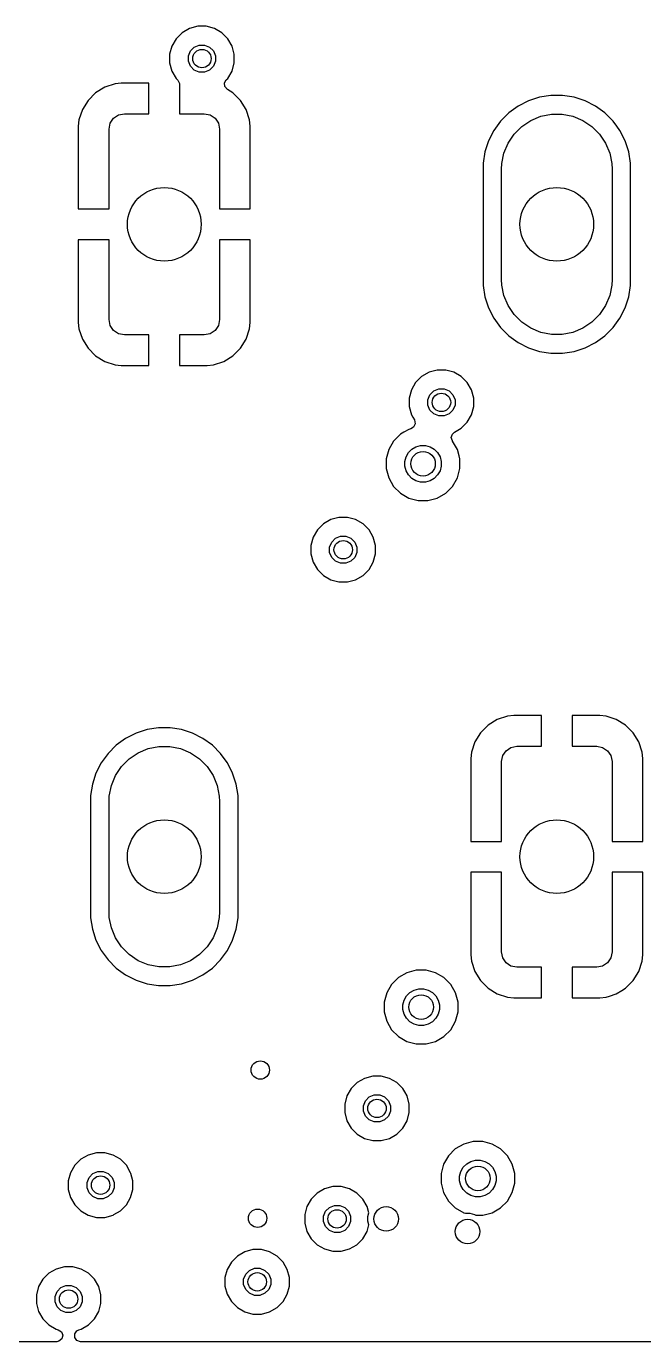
# Model space of a CAD drawing. Extents: x 89 to 178, y -115 to -57.
# Drawn here: x 104.04 to 114.09, y -95.6 to -74.17 of the extents above; entities that cross this region are included whole.
import ezdxf

# ---------------------------------------------------------------- set-up
doc = ezdxf.new("R2010")
doc.units = 0
doc.layers.add('BLACK', color=7, linetype='CONTINUOUS')

msp = doc.modelspace()

# ---------------------------------------------------------------- linework, layer by layer
at = {"layer": 'BLACK', "linetype": 'CONTINUOUS'}
for p, q in [((106.577335, -74.279495), (106.479495, -74.377335)), ((106.697164, -74.210312), (106.577335, -74.279495)), ((106.830817, -74.1745), (106.697164, -74.210312)), ((106.969183, -74.1745), (106.830817, -74.1745)), ((107.102836, -74.210312), (106.969183, -74.1745)), ((107.222665, -74.279495), (107.102836, -74.210312)), ((107.320505, -74.377335), (107.222665, -74.279495)), ((106.410312, -74.497164), (106.3745, -74.630817)), ((106.479495, -74.377335), (106.410312, -74.497164)), ((106.712919, -74.574997), (106.774997, -74.512919)), ((106.774997, -74.512919), (106.856105, -74.479323)), ((106.856105, -74.479323), (106.943895, -74.479323)), ((106.943895, -74.479323), (107.025003, -74.512919)), ((107.025003, -74.512919), (107.087081, -74.574997)), ((107.389688, -74.497164), (107.320505, -74.377335)), ((107.4255, -74.630817), (107.389688, -74.497164)), ((106.3745, -74.630817), (106.3745, -74.769183)), ((106.3745, -74.769183), (106.410312, -74.902836)), ((106.679323, -74.656105), (106.712919, -74.574997)), ((106.679323, -74.743895), (106.679323, -74.656105)), ((106.712919, -74.825003), (106.679323, -74.743895)), ((107.087081, -74.574997), (107.120677, -74.656105)), ((107.120677, -74.743895), (107.087081, -74.825003)), ((107.120677, -74.656105), (107.120677, -74.743895)), ((107.389688, -74.902836), (107.4255, -74.769183)), ((107.4255, -74.769183), (107.4255, -74.630817)), ((106.410312, -74.902836), (106.479495, -75.022665)), ((106.774997, -74.887081), (106.712919, -74.825003)), ((106.856105, -74.920677), (106.774997, -74.887081)), ((106.943895, -74.920677), (106.856105, -74.920677)), ((107.025003, -74.887081), (106.943895, -74.920677)), ((107.087081, -74.825003), (107.025003, -74.887081)), ((107.320505, -75.022665), (107.389688, -74.902836)), ((105.318375, -75.165643), (105.169159, -75.25768)), ((105.4848, -75.110495), (105.318375, -75.165643)), ((105.484812, -75.110492), (105.4848, -75.110495)), ((105.587513, -75.1), (105.484812, -75.110492)), ((106.037499, -75.1), (105.587513, -75.1)), ((106.0375, -75.100001), (106.037499, -75.1)), ((106.0375, -75.6), (106.0375, -75.100001)), ((106.479495, -75.022665), (106.508505, -75.051675)), ((106.508505, -75.051675), (106.536281, -75.10619)), ((106.536281, -75.10619), (106.5375, -75.121677)), ((106.5375, -75.121677), (106.5375, -75.6)), ((107.270042, -75.093547), (107.296235, -75.046934)), ((107.274665, -75.154557), (107.270042, -75.093547)), ((107.314267, -75.201198), (107.274665, -75.154557)), ((107.296235, -75.046934), (107.320505, -75.022665)), ((107.40584, -75.25768), (107.314267, -75.201198)), ((105.04518, -75.381659), (104.953143, -75.530875)), ((105.169159, -75.25768), (105.04518, -75.381659)), ((107.529819, -75.381659), (107.40584, -75.25768)), ((107.621856, -75.530875), (107.529819, -75.381659)), ((112.216667, -75.387453), (112.048303, -75.473238)), ((112.396386, -75.329058), (112.216667, -75.387453)), ((112.583016, -75.2995), (112.396386, -75.329058)), ((112.583019, -75.2995), (112.583016, -75.2995)), ((112.771981, -75.2995), (112.583019, -75.2995)), ((112.771984, -75.2995), (112.771981, -75.2995)), ((112.958613, -75.329058), (112.771984, -75.2995)), ((113.138332, -75.387453), (112.958613, -75.329058)), ((113.306696, -75.473238), (113.138332, -75.387453)), ((104.953143, -75.530875), (104.897993, -75.697306)), ((105.460723, -75.673223), (105.541829, -75.61903)), ((105.541829, -75.61903), (105.6375, -75.6)), ((105.6375, -75.6), (106.0375, -75.6)), ((106.5375, -75.6), (106.9375, -75.6)), ((106.9375, -75.6), (107.033171, -75.61903)), ((107.033171, -75.61903), (107.114277, -75.673223)), ((107.677004, -75.6973), (107.621856, -75.530875)), ((111.895428, -75.584309), (111.761809, -75.717928)), ((112.048303, -75.473238), (111.895428, -75.584309)), ((112.416244, -75.638754), (112.589285, -75.604334)), ((112.589285, -75.604334), (112.765715, -75.604334)), ((112.765715, -75.604334), (112.938756, -75.638754)), ((113.306698, -75.473239), (113.306696, -75.473238)), ((113.306699, -75.47324), (113.306698, -75.473239)), ((113.459573, -75.58431), (113.306699, -75.47324)), ((113.59319, -75.717927), (113.459573, -75.58431)), ((104.897993, -75.697306), (104.8875, -75.800012)), ((104.8875, -75.800012), (104.8875, -77.149999)), ((105.3875, -75.85), (105.40653, -75.754329)), ((105.40653, -75.754329), (105.460723, -75.673223)), ((107.114277, -75.673223), (107.16847, -75.754329)), ((107.16847, -75.754329), (107.1875, -75.85)), ((107.677007, -75.697312), (107.677004, -75.6973)), ((107.687499, -75.800013), (107.677007, -75.697312)), ((107.687499, -76.405515), (107.687499, -75.800013)), ((111.761809, -75.717928), (111.650738, -75.870803)), ((111.981791, -75.929046), (112.106546, -75.804291)), ((112.106546, -75.804291), (112.253243, -75.706271)), ((112.253243, -75.706271), (112.416244, -75.638754)), ((112.938756, -75.638754), (113.101757, -75.706271)), ((113.101757, -75.706271), (113.248454, -75.804291)), ((113.248454, -75.804291), (113.373209, -75.929046)), ((113.652829, -75.800012), (113.59319, -75.717927)), ((113.70426, -75.870801), (113.652829, -75.800012)), ((105.3875, -77.15), (105.3875, -75.85)), ((107.1875, -75.85), (107.1875, -77.15)), ((111.564953, -76.039167), (111.506558, -76.218886)), ((111.650738, -75.870803), (111.564953, -76.039167)), ((111.883771, -76.075743), (111.981791, -75.929046)), ((113.373209, -75.929046), (113.471229, -76.075743)), ((113.790047, -76.039168), (113.70426, -75.870801)), ((113.84844, -76.218882), (113.790047, -76.039168)), ((111.506558, -76.218886), (111.477, -76.405515)), ((111.781834, -76.411785), (111.816254, -76.238744)), ((111.816254, -76.238744), (111.883771, -76.075743)), ((113.471229, -76.075743), (113.538746, -76.238744)), ((113.538746, -76.238744), (113.573166, -76.411785)), ((113.848441, -76.218886), (113.84844, -76.218882)), ((113.878, -76.405515), (113.848441, -76.218886)), ((107.687499, -77.149999), (107.687499, -76.405515)), ((111.477, -76.405515), (111.477, -78.394484)), ((111.7775, -76.5), (111.781834, -76.411785)), ((113.573166, -76.411785), (113.5775, -76.5)), ((113.878, -76.405519), (113.878, -76.405515)), ((113.878, -78.394481), (113.878, -76.405519)), ((111.7775, -78.3), (111.7775, -76.5)), ((113.5775, -76.5), (113.5775, -78.3)), ((104.8875, -77.149999), (104.887501, -77.15)), ((104.887501, -77.15), (105.3875, -77.15)), ((107.1875, -77.15), (107.687498, -77.15)), ((107.687498, -77.15), (107.687499, -77.149999)), ((104.887502, -77.65), (104.887501, -77.650001)), ((104.887501, -77.650001), (104.887501, -78.999986)), ((105.3875, -77.65), (104.887502, -77.65)), ((105.3875, -78.95), (105.3875, -77.65)), ((107.687499, -77.65), (107.1875, -77.65)), ((107.1875, -77.65), (107.1875, -78.95)), ((107.6875, -77.650001), (107.687499, -77.65)), ((107.6875, -78.999987), (107.6875, -77.650001)), ((111.477, -78.394484), (111.506558, -78.581113)), ((111.781834, -78.388215), (111.7775, -78.3)), ((111.816254, -78.561256), (111.781834, -78.388215)), ((113.573166, -78.388215), (113.538746, -78.561256)), ((113.5775, -78.3), (113.573166, -78.388215)), ((113.84844, -78.581118), (113.878, -78.394481)), ((111.506558, -78.581113), (111.50656, -78.581118)), ((111.50656, -78.581118), (111.564953, -78.760832)), ((111.883771, -78.724257), (111.816254, -78.561256)), ((113.538746, -78.561256), (113.471229, -78.724257)), ((113.790047, -78.760832), (113.84844, -78.581118)), ((111.564953, -78.760832), (111.65074, -78.929199)), ((111.981791, -78.870954), (111.883771, -78.724257)), ((113.471229, -78.724257), (113.373209, -78.870954)), ((113.70426, -78.929199), (113.790047, -78.760832)), ((104.887501, -78.999986), (104.897992, -79.102687)), ((105.40653, -79.045671), (105.3875, -78.95)), ((105.460723, -79.126777), (105.40653, -79.045671)), ((107.16847, -79.045671), (107.114277, -79.126777)), ((107.1875, -78.95), (107.16847, -79.045671)), ((107.677006, -79.102693), (107.6875, -78.999987)), ((111.65074, -78.929199), (111.76181, -79.082073)), ((112.106546, -78.995709), (111.981791, -78.870954)), ((112.253243, -79.093729), (112.106546, -78.995709)), ((113.248454, -78.995709), (113.101757, -79.093729)), ((113.373209, -78.870954), (113.248454, -78.995709)), ((113.59319, -79.082073), (113.70426, -78.929199)), ((104.897992, -79.102687), (104.897995, -79.102699)), ((104.897995, -79.102699), (104.953143, -79.269124)), ((104.953143, -79.269124), (105.04518, -79.41834)), ((105.541829, -79.18097), (105.460723, -79.126777)), ((105.6375, -79.2), (105.541829, -79.18097)), ((106.0375, -79.2), (105.6375, -79.2)), ((106.0375, -79.699998), (106.0375, -79.2)), ((106.9375, -79.2), (106.5375, -79.2)), ((106.5375, -79.2), (106.5375, -79.699998)), ((107.033171, -79.18097), (106.9375, -79.2)), ((107.114277, -79.126777), (107.033171, -79.18097)), ((107.529819, -79.41834), (107.621856, -79.269124)), ((107.621856, -79.269124), (107.677006, -79.102693)), ((111.76181, -79.082073), (111.895427, -79.21569)), ((111.895427, -79.21569), (112.048301, -79.32676)), ((112.416244, -79.161246), (112.253243, -79.093729)), ((112.589285, -79.195666), (112.416244, -79.161246)), ((112.765715, -79.195666), (112.589285, -79.195666)), ((112.938756, -79.161246), (112.765715, -79.195666)), ((113.101757, -79.093729), (112.938756, -79.161246)), ((113.306699, -79.32676), (113.459573, -79.21569)), ((113.459573, -79.21569), (113.59319, -79.082073)), ((105.04518, -79.41834), (105.169159, -79.542319)), ((107.40584, -79.542319), (107.529819, -79.41834)), ((112.048301, -79.32676), (112.216668, -79.412547)), ((112.216668, -79.412547), (112.396382, -79.47094)), ((112.396382, -79.47094), (112.396383, -79.47094)), ((112.396383, -79.47094), (112.396386, -79.470941)), ((112.396386, -79.470941), (112.583016, -79.5005)), ((112.771984, -79.5005), (112.958613, -79.470941)), ((112.958613, -79.470941), (112.958614, -79.47094)), ((112.958614, -79.47094), (112.958618, -79.47094)), ((112.958618, -79.47094), (113.138332, -79.412547)), ((113.138332, -79.412547), (113.306699, -79.32676)), ((105.169159, -79.542319), (105.318375, -79.634356)), ((105.318375, -79.634356), (105.484806, -79.689506)), ((105.484806, -79.689506), (105.587512, -79.699999)), ((105.587512, -79.699999), (106.037498, -79.699999)), ((106.037498, -79.699999), (106.0375, -79.699998)), ((106.5375, -79.699998), (106.537501, -79.699999)), ((106.537501, -79.699999), (106.987486, -79.699999)), ((106.987486, -79.699999), (107.090187, -79.689507)), ((107.090187, -79.689507), (107.090199, -79.689504)), ((107.090199, -79.689504), (107.256624, -79.634356)), ((107.256624, -79.634356), (107.40584, -79.542319)), ((112.583016, -79.5005), (112.583019, -79.5005)), ((112.583019, -79.5005), (112.771984, -79.5005)), ((110.477335, -79.879497), (110.379495, -79.977337)), ((110.597164, -79.810314), (110.477335, -79.879497)), ((110.730817, -79.774502), (110.597164, -79.810314)), ((110.869183, -79.774502), (110.730817, -79.774502)), ((111.002836, -79.810314), (110.869183, -79.774502)), ((111.122665, -79.879497), (111.002836, -79.810314)), ((111.220505, -79.977337), (111.122665, -79.879497)), ((110.310312, -80.097166), (110.2745, -80.230819)), ((110.379495, -79.977337), (110.310312, -80.097166)), ((110.612919, -80.174999), (110.674997, -80.112921)), ((110.674997, -80.112921), (110.756105, -80.079325)), ((110.756105, -80.079325), (110.843895, -80.079325)), ((110.843895, -80.079325), (110.925003, -80.112921)), ((110.925003, -80.112921), (110.987081, -80.174999)), ((111.289688, -80.097166), (111.220505, -79.977337)), ((111.3255, -80.230819), (111.289688, -80.097166)), ((110.2745, -80.230819), (110.2745, -80.369185)), ((110.579323, -80.256107), (110.612919, -80.174999)), ((110.579323, -80.343897), (110.579323, -80.256107)), ((110.612919, -80.425005), (110.579323, -80.343897)), ((110.987081, -80.174999), (111.020677, -80.256107)), ((111.020677, -80.343897), (110.987081, -80.425005)), ((111.020677, -80.256107), (111.020677, -80.343897)), ((111.3255, -80.369185), (111.3255, -80.230819)), ((110.2745, -80.369185), (110.310312, -80.502838)), ((110.310312, -80.502838), (110.332013, -80.540425)), ((110.332013, -80.540425), (110.358955, -80.58709)), ((110.674997, -80.487083), (110.612919, -80.425005)), ((110.756105, -80.520679), (110.674997, -80.487083)), ((110.843895, -80.520679), (110.756105, -80.520679)), ((110.925003, -80.487083), (110.843895, -80.520679)), ((110.987081, -80.425005), (110.925003, -80.487083)), ((111.220505, -80.622667), (111.289688, -80.502838)), ((111.289688, -80.502838), (111.3255, -80.369185)), ((110.268218, -80.740421), (110.18989, -80.785644)), ((110.268219, -80.740421), (110.268218, -80.740421)), ((110.298842, -80.732216), (110.268219, -80.740421)), ((110.346789, -80.702834), (110.298842, -80.732216)), ((110.371676, -80.646939), (110.346789, -80.702834)), ((110.358955, -80.58709), (110.371676, -80.646939)), ((111.009838, -80.785646), (111.122665, -80.720507)), ((111.122665, -80.720507), (111.220505, -80.622667)), ((110.01948, -80.931284), (109.940423, -81.068216)), ((110.131284, -80.81948), (110.01948, -80.931284)), ((110.18989, -80.785644), (110.131284, -80.81948)), ((110.960375, -80.873974), (110.977752, -80.815308)), ((110.978442, -80.924991), (110.960375, -80.873974)), ((110.977275, -80.925665), (110.978442, -80.924991)), ((110.980517, -80.931281), (110.977275, -80.925665)), ((110.977752, -80.815308), (111.009838, -80.785646)), ((110.98052, -80.931284), (110.980517, -80.931281)), ((111.059577, -81.068216), (110.98052, -80.931284)), ((109.940423, -81.068216), (109.8995, -81.220943)), ((110.202567, -81.260842), (110.222836, -81.185195)), ((110.222836, -81.185195), (110.261994, -81.117372)), ((110.261994, -81.117372), (110.317372, -81.061994)), ((110.317372, -81.061994), (110.385195, -81.022836)), ((110.385195, -81.022836), (110.460842, -81.002567)), ((110.460842, -81.002567), (110.539158, -81.002567)), ((110.539158, -81.002567), (110.614805, -81.022836)), ((110.614805, -81.022836), (110.682628, -81.061994)), ((110.682628, -81.061994), (110.738006, -81.117372)), ((110.738006, -81.117372), (110.777164, -81.185195)), ((110.777164, -81.185195), (110.797433, -81.260842)), ((111.087103, -81.170945), (111.059577, -81.068216)), ((111.1005, -81.220943), (111.087103, -81.170945)), ((109.8995, -81.220943), (109.8995, -81.379057)), ((109.8995, -81.379057), (109.940423, -81.531784)), ((110.202567, -81.339158), (110.202567, -81.260842)), ((110.222836, -81.414805), (110.202567, -81.339158)), ((110.261994, -81.482628), (110.222836, -81.414805)), ((110.777164, -81.414805), (110.738006, -81.482628)), ((110.797433, -81.339158), (110.777164, -81.414805)), ((110.797433, -81.260842), (110.797433, -81.339158)), ((111.059577, -81.531784), (111.1005, -81.379057)), ((111.1005, -81.379057), (111.1005, -81.220943)), ((109.940423, -81.531784), (110.01948, -81.668716)), ((110.317372, -81.538006), (110.261994, -81.482628)), ((110.385195, -81.577164), (110.317372, -81.538006)), ((110.460842, -81.597433), (110.385195, -81.577164)), ((110.539158, -81.597433), (110.460842, -81.597433)), ((110.614805, -81.577164), (110.539158, -81.597433)), ((110.682628, -81.538006), (110.614805, -81.577164)), ((110.738006, -81.482628), (110.682628, -81.538006)), ((110.98052, -81.668716), (111.059577, -81.531784)), ((110.01948, -81.668716), (110.131284, -81.78052)), ((110.131284, -81.78052), (110.268216, -81.859577)), ((110.731784, -81.859577), (110.868716, -81.78052)), ((110.868716, -81.78052), (110.98052, -81.668716)), ((110.268216, -81.859577), (110.420943, -81.9005)), ((110.420943, -81.9005), (110.420945, -81.9005)), ((110.420945, -81.9005), (110.579055, -81.9005)), ((110.579055, -81.9005), (110.579057, -81.9005)), ((110.579057, -81.9005), (110.731784, -81.859577)), ((108.997164, -82.210312), (108.877335, -82.279495)), ((109.130817, -82.1745), (108.997164, -82.210312)), ((109.269183, -82.1745), (109.130817, -82.1745)), ((109.402836, -82.210312), (109.269183, -82.1745)), ((109.522665, -82.279495), (109.402836, -82.210312)), ((108.779495, -82.377335), (108.710312, -82.497164)), ((108.877335, -82.279495), (108.779495, -82.377335)), ((109.074997, -82.512919), (109.156105, -82.479323)), ((109.156105, -82.479323), (109.243895, -82.479323)), ((109.243895, -82.479323), (109.325003, -82.512919)), ((109.620505, -82.377335), (109.522665, -82.279495)), ((109.689688, -82.497164), (109.620505, -82.377335)), ((108.710312, -82.497164), (108.6745, -82.630817)), ((108.6745, -82.630817), (108.6745, -82.769183)), ((108.979323, -82.656105), (109.012919, -82.574997)), ((108.979323, -82.743895), (108.979323, -82.656105)), ((109.012919, -82.574997), (109.074997, -82.512919)), ((109.325003, -82.512919), (109.387081, -82.574997)), ((109.387081, -82.574997), (109.420677, -82.656105)), ((109.420677, -82.656105), (109.420677, -82.743895)), ((109.7255, -82.630817), (109.689688, -82.497164)), ((109.7255, -82.769183), (109.7255, -82.630817)), ((108.6745, -82.769183), (108.710312, -82.902836)), ((108.710312, -82.902836), (108.779495, -83.022665)), ((109.012919, -82.825003), (108.979323, -82.743895)), ((109.074997, -82.887081), (109.012919, -82.825003)), ((109.156105, -82.920677), (109.074997, -82.887081)), ((109.325003, -82.887081), (109.243895, -82.920677)), ((109.387081, -82.825003), (109.325003, -82.887081)), ((109.420677, -82.743895), (109.387081, -82.825003)), ((109.620505, -83.022665), (109.689688, -82.902836)), ((109.689688, -82.902836), (109.7255, -82.769183)), ((108.779495, -83.022665), (108.877335, -83.120505)), ((108.877335, -83.120505), (108.997164, -83.189688)), ((109.243895, -82.920677), (109.156105, -82.920677)), ((109.402836, -83.189688), (109.522665, -83.120505)), ((109.522665, -83.120505), (109.620505, -83.022665)), ((108.997164, -83.189688), (109.130817, -83.2255)), ((109.130817, -83.2255), (109.130819, -83.2255)), ((109.130819, -83.2255), (109.269181, -83.2255)), ((109.269181, -83.2255), (109.269183, -83.2255)), ((109.269183, -83.2255), (109.402836, -83.189688)), ((111.708375, -85.465643), (111.559159, -85.55768)), ((111.8748, -85.410495), (111.708375, -85.465643)), ((111.874812, -85.410492), (111.8748, -85.410495)), ((111.977513, -85.4), (111.874812, -85.410492)), ((112.427499, -85.4), (111.977513, -85.4)), ((112.4275, -85.400001), (112.427499, -85.4)), ((112.4275, -85.9), (112.4275, -85.400001)), ((112.927501, -85.4), (112.9275, -85.400001)), ((112.9275, -85.400001), (112.9275, -85.9)), ((113.377487, -85.4), (112.927501, -85.4)), ((113.480193, -85.410493), (113.377487, -85.4)), ((113.646624, -85.465643), (113.480193, -85.410493)), ((113.79584, -85.55768), (113.646624, -85.465643)), ((105.826667, -85.687453), (105.658303, -85.773238)), ((106.006386, -85.629058), (105.826667, -85.687453)), ((106.193016, -85.5995), (106.006386, -85.629058)), ((106.193019, -85.5995), (106.193016, -85.5995)), ((106.381981, -85.5995), (106.193019, -85.5995)), ((106.381984, -85.5995), (106.381981, -85.5995)), ((106.568613, -85.629058), (106.381984, -85.5995)), ((106.748332, -85.687453), (106.568613, -85.629058)), ((106.916696, -85.773238), (106.748332, -85.687453)), ((111.43518, -85.681659), (111.343143, -85.830875)), ((111.559159, -85.55768), (111.43518, -85.681659)), ((113.919819, -85.681659), (113.79584, -85.55768)), ((114.011856, -85.830875), (113.919819, -85.681659)), ((105.505428, -85.884309), (105.371809, -86.017928)), ((105.658303, -85.773238), (105.505428, -85.884309)), ((106.026244, -85.938754), (106.199285, -85.904334)), ((106.199285, -85.904334), (106.375715, -85.904334)), ((106.375715, -85.904334), (106.548756, -85.938754)), ((106.916698, -85.773239), (106.916696, -85.773238)), ((106.916699, -85.77324), (106.916698, -85.773239)), ((107.069573, -85.88431), (106.916699, -85.77324)), ((107.20319, -86.017927), (107.069573, -85.88431)), ((111.343143, -85.830875), (111.287993, -85.997306)), ((111.931829, -85.91903), (112.0275, -85.9)), ((112.0275, -85.9), (112.4275, -85.9)), ((112.9275, -85.9), (113.3275, -85.9)), ((113.3275, -85.9), (113.423171, -85.91903)), ((114.067004, -85.9973), (114.011856, -85.830875)), ((105.371809, -86.017928), (105.260738, -86.170803)), ((105.591791, -86.229046), (105.716546, -86.104291)), ((105.716546, -86.104291), (105.863243, -86.006271)), ((105.863243, -86.006271), (106.026244, -85.938754)), ((106.548756, -85.938754), (106.711757, -86.006271)), ((106.711757, -86.006271), (106.858454, -86.104291)), ((106.858454, -86.104291), (106.983209, -86.229046)), ((107.262829, -86.100012), (107.20319, -86.017927)), ((107.31426, -86.170801), (107.262829, -86.100012)), ((111.287993, -85.997306), (111.2775, -86.100012)), ((111.2775, -86.100012), (111.2775, -87.449999)), ((111.7775, -86.15), (111.79653, -86.054329)), ((111.79653, -86.054329), (111.850723, -85.973223)), ((111.850723, -85.973223), (111.931829, -85.91903)), ((113.423171, -85.91903), (113.504277, -85.973223)), ((113.504277, -85.973223), (113.55847, -86.054329)), ((113.55847, -86.054329), (113.5775, -86.15)), ((114.067007, -85.997312), (114.067004, -85.9973)), ((114.077499, -86.100013), (114.067007, -85.997312)), ((114.077499, -86.705515), (114.077499, -86.100013)), ((105.174953, -86.339167), (105.116558, -86.518886)), ((105.260738, -86.170803), (105.174953, -86.339167)), ((105.493771, -86.375743), (105.591791, -86.229046)), ((106.983209, -86.229046), (107.081229, -86.375743)), ((107.400047, -86.339168), (107.31426, -86.170801)), ((107.45844, -86.518882), (107.400047, -86.339168)), ((111.7775, -87.45), (111.7775, -86.15)), ((113.5775, -86.15), (113.5775, -87.45)), ((105.116558, -86.518886), (105.087, -86.705515)), ((105.391834, -86.711785), (105.426254, -86.538744)), ((105.426254, -86.538744), (105.493771, -86.375743)), ((107.081229, -86.375743), (107.148746, -86.538744)), ((107.148746, -86.538744), (107.183166, -86.711785)), ((107.458441, -86.518886), (107.45844, -86.518882)), ((107.488, -86.705515), (107.458441, -86.518886)), ((105.087, -86.705515), (105.087, -88.694484)), ((105.3875, -86.8), (105.391834, -86.711785)), ((107.183166, -86.711785), (107.1875, -86.8)), ((107.488, -88.694484), (107.488, -86.705515)), ((114.077499, -87.449999), (114.077499, -86.705515)), ((105.3875, -88.6), (105.3875, -86.8)), ((107.1875, -86.8), (107.1875, -88.6)), ((111.2775, -87.449999), (111.277501, -87.45)), ((111.277501, -87.45), (111.7775, -87.45)), ((113.5775, -87.45), (114.077498, -87.45)), ((114.077498, -87.45), (114.077499, -87.449999)), ((111.277502, -87.95), (111.277501, -87.950001)), ((111.277501, -87.950001), (111.277501, -89.299986)), ((111.7775, -87.95), (111.277502, -87.95)), ((111.7775, -89.25), (111.7775, -87.95)), ((114.077499, -87.95), (113.5775, -87.95)), ((113.5775, -87.95), (113.5775, -89.25)), ((114.0775, -87.950001), (114.077499, -87.95)), ((114.0775, -89.299987), (114.0775, -87.950001)), ((105.087, -88.694484), (105.116558, -88.881113)), ((105.391834, -88.688215), (105.3875, -88.6)), ((105.426254, -88.861256), (105.391834, -88.688215)), ((107.183166, -88.688215), (107.148746, -88.861256)), ((107.1875, -88.6), (107.183166, -88.688215)), ((107.458441, -88.881113), (107.488, -88.694484)), ((105.116558, -88.881113), (105.174953, -89.060832)), ((105.493771, -89.024257), (105.426254, -88.861256)), ((107.148746, -88.861256), (107.081229, -89.024257)), ((107.400047, -89.060832), (107.45844, -88.881118)), ((107.45844, -88.881118), (107.458441, -88.881113)), ((105.174953, -89.060832), (105.25554, -89.218995)), ((105.591791, -89.170954), (105.493771, -89.024257)), ((107.081229, -89.024257), (106.983209, -89.170954)), ((107.31426, -89.229199), (107.400047, -89.060832)), ((105.25554, -89.218995), (105.26074, -89.229199)), ((105.26074, -89.229199), (105.37181, -89.382073)), ((105.716546, -89.295709), (105.591791, -89.170954)), ((105.863243, -89.393729), (105.716546, -89.295709)), ((106.858454, -89.295709), (106.711757, -89.393729)), ((106.983209, -89.170954), (106.858454, -89.295709)), ((107.20319, -89.382073), (107.31426, -89.229199)), ((111.277501, -89.299986), (111.287992, -89.402687)), ((111.79653, -89.345671), (111.7775, -89.25)), ((113.5775, -89.25), (113.55847, -89.345671)), ((114.067006, -89.402693), (114.0775, -89.299987)), ((105.37181, -89.382073), (105.505427, -89.51569)), ((105.505427, -89.51569), (105.658301, -89.62676)), ((106.026244, -89.461246), (105.863243, -89.393729)), ((106.199285, -89.495666), (106.026244, -89.461246)), ((106.375715, -89.495666), (106.199285, -89.495666)), ((106.548756, -89.461246), (106.375715, -89.495666)), ((106.711757, -89.393729), (106.548756, -89.461246)), ((106.916699, -89.62676), (107.069573, -89.51569)), ((107.069573, -89.51569), (107.20319, -89.382073)), ((110.39031, -89.549493), (110.237583, -89.590416)), ((110.548424, -89.549493), (110.39031, -89.549493)), ((110.701151, -89.590416), (110.548424, -89.549493)), ((111.287992, -89.402687), (111.287995, -89.402699)), ((111.287995, -89.402699), (111.343143, -89.569124)), ((111.850723, -89.426777), (111.79653, -89.345671)), ((111.931829, -89.48097), (111.850723, -89.426777)), ((112.0275, -89.5), (111.931829, -89.48097)), ((112.4275, -89.5), (112.0275, -89.5)), ((112.4275, -89.999998), (112.4275, -89.5)), ((113.3275, -89.5), (112.9275, -89.5)), ((112.9275, -89.5), (112.9275, -89.999998)), ((113.423171, -89.48097), (113.3275, -89.5)), ((113.504277, -89.426777), (113.423171, -89.48097)), ((113.55847, -89.345671), (113.504277, -89.426777)), ((114.011856, -89.569124), (114.067006, -89.402693)), ((105.658301, -89.62676), (105.826668, -89.712547)), ((105.826668, -89.712547), (106.006382, -89.77094)), ((106.006382, -89.77094), (106.006383, -89.77094)), ((106.006383, -89.77094), (106.006386, -89.770941)), ((106.006386, -89.770941), (106.193016, -89.8005)), ((106.381984, -89.8005), (106.568613, -89.770941)), ((106.568613, -89.770941), (106.568614, -89.77094)), ((106.568614, -89.77094), (106.568618, -89.77094)), ((106.568618, -89.77094), (106.748332, -89.712547)), ((106.748332, -89.712547), (106.916699, -89.62676)), ((110.100651, -89.669473), (109.988847, -89.781277)), ((110.237583, -89.590416), (110.100651, -89.669473)), ((110.838083, -89.669473), (110.701151, -89.590416)), ((110.949887, -89.781277), (110.838083, -89.669473)), ((111.343143, -89.569124), (111.43518, -89.71834)), ((111.43518, -89.71834), (111.559159, -89.842319)), ((113.795842, -89.842317), (113.919819, -89.71834)), ((113.919819, -89.71834), (114.011856, -89.569124)), ((106.193016, -89.8005), (106.193019, -89.8005)), ((106.193019, -89.8005), (106.381984, -89.8005)), ((109.90979, -89.918209), (109.868867, -90.070936)), ((109.988847, -89.781277), (109.90979, -89.918209)), ((110.192203, -90.035188), (110.231361, -89.967365)), ((110.231361, -89.967365), (110.286739, -89.911987)), ((110.286739, -89.911987), (110.354562, -89.872829)), ((110.354562, -89.872829), (110.430209, -89.85256)), ((110.430209, -89.85256), (110.508525, -89.85256)), ((110.508525, -89.85256), (110.584172, -89.872829)), ((110.584172, -89.872829), (110.651995, -89.911987)), ((110.651995, -89.911987), (110.707373, -89.967365)), ((110.707373, -89.967365), (110.746531, -90.035188)), ((111.028944, -89.918209), (110.949887, -89.781277)), ((111.069867, -90.070936), (111.028944, -89.918209)), ((111.559159, -89.842319), (111.708375, -89.934356)), ((111.708375, -89.934356), (111.874806, -89.989506)), ((113.480199, -89.989504), (113.536212, -89.970943)), ((113.536212, -89.970943), (113.646624, -89.934356)), ((113.646624, -89.934356), (113.734425, -89.8802)), ((113.734425, -89.8802), (113.734437, -89.880193)), ((113.734437, -89.880193), (113.795842, -89.842317)), ((109.868867, -90.070936), (109.868867, -90.22905)), ((110.171934, -90.110835), (110.192203, -90.035188)), ((110.171934, -90.189151), (110.171934, -90.110835)), ((110.192203, -90.264798), (110.171934, -90.189151)), ((110.746531, -90.035188), (110.7668, -90.110835)), ((110.7668, -90.189151), (110.746531, -90.264798)), ((110.7668, -90.110835), (110.7668, -90.189151)), ((111.069867, -90.22905), (111.069867, -90.070936)), ((111.874806, -89.989506), (111.977512, -89.999999)), ((111.977512, -89.999999), (112.427498, -89.999999)), ((112.427498, -89.999999), (112.4275, -89.999998)), ((112.9275, -89.999998), (112.927501, -89.999999)), ((112.927501, -89.999999), (113.377486, -89.999999)), ((113.377486, -89.999999), (113.480187, -89.989507)), ((113.480187, -89.989507), (113.480199, -89.989504)), ((109.868867, -90.22905), (109.90979, -90.381777)), ((109.90979, -90.381777), (109.988847, -90.518709)), ((110.231361, -90.332621), (110.192203, -90.264798)), ((110.286739, -90.387999), (110.231361, -90.332621)), ((110.354562, -90.427157), (110.286739, -90.387999)), ((110.651995, -90.387999), (110.584172, -90.427157)), ((110.707373, -90.332621), (110.651995, -90.387999)), ((110.746531, -90.264798), (110.707373, -90.332621)), ((110.949887, -90.518709), (111.028944, -90.381777)), ((111.028944, -90.381777), (111.069867, -90.22905)), ((109.988847, -90.518709), (110.100651, -90.630513)), ((110.430209, -90.447426), (110.354562, -90.427157)), ((110.508525, -90.447426), (110.430209, -90.447426)), ((110.584172, -90.427157), (110.508525, -90.447426)), ((110.838083, -90.630513), (110.949887, -90.518709)), ((110.100651, -90.630513), (110.237583, -90.70957)), ((110.237583, -90.70957), (110.39031, -90.750493)), ((110.39031, -90.750493), (110.390312, -90.750493)), ((110.390312, -90.750493), (110.548422, -90.750493)), ((110.548422, -90.750493), (110.548424, -90.750493)), ((110.548424, -90.750493), (110.701151, -90.70957)), ((110.701151, -90.70957), (110.838083, -90.630513)), ((109.329501, -91.477335), (109.260318, -91.597164)), ((109.427341, -91.379495), (109.329501, -91.477335)), ((109.54717, -91.310312), (109.427341, -91.379495)), ((109.680823, -91.2745), (109.54717, -91.310312)), ((109.819189, -91.2745), (109.680823, -91.2745)), ((109.952842, -91.310312), (109.819189, -91.2745)), ((110.072671, -91.379495), (109.952842, -91.310312)), ((110.170511, -91.477335), (110.072671, -91.379495)), ((110.201389, -91.530817), (110.170511, -91.477335)), ((109.260318, -91.597164), (109.224506, -91.730817)), ((109.529329, -91.756105), (109.562925, -91.674997)), ((109.562925, -91.674997), (109.625003, -91.612919)), ((109.625003, -91.612919), (109.706111, -91.579323)), ((109.706111, -91.579323), (109.793901, -91.579323)), ((109.793901, -91.579323), (109.875009, -91.612919)), ((109.875009, -91.612919), (109.937087, -91.674997)), ((109.937087, -91.674997), (109.970683, -91.756105)), ((110.239694, -91.597164), (110.201389, -91.530817)), ((110.275506, -91.730817), (110.239694, -91.597164)), ((109.224506, -91.730817), (109.224506, -91.869183)), ((109.224506, -91.869183), (109.260318, -92.002836)), ((109.529329, -91.843895), (109.529329, -91.756105)), ((109.562925, -91.925003), (109.529329, -91.843895)), ((109.970683, -91.843895), (109.937087, -91.925003)), ((109.970683, -91.756105), (109.970683, -91.843895)), ((110.239694, -92.002836), (110.275506, -91.869183)), ((110.275506, -91.869183), (110.275506, -91.730817)), ((109.260318, -92.002836), (109.329501, -92.122665)), ((109.329501, -92.122665), (109.427341, -92.220505)), ((109.625003, -91.987081), (109.562925, -91.925003)), ((109.706111, -92.020677), (109.625003, -91.987081)), ((109.793901, -92.020677), (109.706111, -92.020677)), ((109.875009, -91.987081), (109.793901, -92.020677)), ((109.937087, -91.925003), (109.875009, -91.987081)), ((110.072671, -92.220505), (110.170511, -92.122665)), ((110.170511, -92.122665), (110.239694, -92.002836)), ((109.427341, -92.220505), (109.54717, -92.289688)), ((109.54717, -92.289688), (109.680823, -92.3255)), ((109.680823, -92.3255), (109.680825, -92.3255)), ((109.680825, -92.3255), (109.819187, -92.3255)), ((109.819187, -92.3255), (109.819189, -92.3255)), ((109.819189, -92.3255), (109.952842, -92.289688)), ((109.952842, -92.289688), (110.072671, -92.220505)), ((111.314469, -92.340237), (111.161742, -92.38116)), ((111.472583, -92.340237), (111.314469, -92.340237)), ((111.62531, -92.38116), (111.472583, -92.340237)), ((105.180817, -92.5245), (105.047164, -92.560312)), ((105.319183, -92.5245), (105.180817, -92.5245)), ((105.452836, -92.560312), (105.319183, -92.5245)), ((111.02481, -92.460217), (110.913006, -92.572021)), ((111.161742, -92.38116), (111.02481, -92.460217)), ((111.762242, -92.460217), (111.62531, -92.38116)), ((111.874046, -92.572021), (111.762242, -92.460217)), ((104.829495, -92.727335), (104.760312, -92.847164)), ((104.927335, -92.629495), (104.829495, -92.727335)), ((105.047164, -92.560312), (104.927335, -92.629495)), ((105.572665, -92.629495), (105.452836, -92.560312)), ((105.670505, -92.727335), (105.572665, -92.629495)), ((105.739688, -92.847164), (105.670505, -92.727335)), ((110.833949, -92.708953), (110.793026, -92.86168)), ((110.913006, -92.572021), (110.833949, -92.708953)), ((111.116362, -92.825932), (111.15552, -92.758109)), ((111.15552, -92.758109), (111.210898, -92.702731)), ((111.210898, -92.702731), (111.278721, -92.663573)), ((111.278721, -92.663573), (111.354368, -92.643304)), ((111.354368, -92.643304), (111.432684, -92.643304)), ((111.432684, -92.643304), (111.508331, -92.663573)), ((111.508331, -92.663573), (111.576154, -92.702731)), ((111.576154, -92.702731), (111.631532, -92.758109)), ((111.631532, -92.758109), (111.67069, -92.825932)), ((111.953103, -92.708953), (111.874046, -92.572021)), ((111.994026, -92.86168), (111.953103, -92.708953)), ((104.760312, -92.847164), (104.7245, -92.980817)), ((104.7245, -92.980817), (104.7245, -93.119183)), ((105.029323, -93.006105), (105.062919, -92.924997)), ((105.062919, -92.924997), (105.124997, -92.862919)), ((105.124997, -92.862919), (105.206105, -92.829323)), ((105.206105, -92.829323), (105.293895, -92.829323)), ((105.293895, -92.829323), (105.375003, -92.862919)), ((105.375003, -92.862919), (105.437081, -92.924997)), ((105.437081, -92.924997), (105.470677, -93.006105)), ((105.743578, -92.86168), (105.739688, -92.847164)), ((105.7755, -92.980817), (105.743578, -92.86168)), ((105.7755, -93.119183), (105.7755, -92.980817)), ((110.793026, -92.86168), (110.793026, -93.019794)), ((111.096093, -92.901579), (111.116362, -92.825932)), ((111.096093, -92.979895), (111.096093, -92.901579)), ((111.116362, -93.055542), (111.096093, -92.979895)), ((111.67069, -92.825932), (111.690959, -92.901579)), ((111.690959, -92.979895), (111.67069, -93.055542)), ((111.690959, -92.901579), (111.690959, -92.979895)), ((111.994026, -92.980817), (111.994026, -92.86168)), ((111.994026, -93.019794), (111.994026, -92.980817)), ((104.7245, -93.119183), (104.760312, -93.252836)), ((105.029323, -93.093895), (105.029323, -93.006105)), ((105.062919, -93.175003), (105.029323, -93.093895)), ((105.124997, -93.237081), (105.062919, -93.175003)), ((105.437081, -93.175003), (105.375003, -93.237081)), ((105.470677, -93.093895), (105.437081, -93.175003)), ((105.470677, -93.006105), (105.470677, -93.093895)), ((105.739688, -93.252836), (105.7755, -93.119183)), ((108.777335, -93.179495), (108.679495, -93.277335)), ((108.897164, -93.110312), (108.777335, -93.179495)), ((109.030817, -93.0745), (108.897164, -93.110312)), ((109.169183, -93.0745), (109.030817, -93.0745)), ((109.302836, -93.110312), (109.169183, -93.0745)), ((109.422665, -93.179495), (109.302836, -93.110312)), ((109.520505, -93.277335), (109.422665, -93.179495)), ((110.793026, -93.019794), (110.833949, -93.172521)), ((110.833949, -93.172521), (110.913006, -93.309453)), ((111.15552, -93.123365), (111.116362, -93.055542)), ((111.210898, -93.178743), (111.15552, -93.123365)), ((111.278721, -93.217901), (111.210898, -93.178743)), ((111.576154, -93.178743), (111.508331, -93.217901)), ((111.631532, -93.123365), (111.576154, -93.178743)), ((111.67069, -93.055542), (111.631532, -93.123365)), ((111.874046, -93.309453), (111.953103, -93.172521)), ((111.953103, -93.172521), (111.994026, -93.019794)), ((104.760312, -93.252836), (104.829495, -93.372665)), ((104.829495, -93.372665), (104.927335, -93.470505)), ((105.206105, -93.270677), (105.124997, -93.237081)), ((105.293895, -93.270677), (105.206105, -93.270677)), ((105.375003, -93.237081), (105.293895, -93.270677)), ((105.572665, -93.470505), (105.670505, -93.372665)), ((105.670505, -93.372665), (105.739688, -93.252836)), ((108.610312, -93.397164), (108.5745, -93.530817)), ((108.679495, -93.277335), (108.610312, -93.397164)), ((108.912919, -93.474997), (108.974997, -93.412919)), ((108.974997, -93.412919), (109.056105, -93.379323)), ((109.056105, -93.379323), (109.143895, -93.379323)), ((109.143895, -93.379323), (109.225003, -93.412919)), ((109.225003, -93.412919), (109.287081, -93.474997)), ((109.589688, -93.397164), (109.520505, -93.277335)), ((109.618057, -93.50304), (109.589688, -93.397164)), ((110.913006, -93.309453), (111.02481, -93.421257)), ((111.354368, -93.23817), (111.278721, -93.217901)), ((111.432684, -93.23817), (111.354368, -93.23817)), ((111.508331, -93.217901), (111.432684, -93.23817)), ((111.762242, -93.421257), (111.874046, -93.309453)), ((104.927335, -93.470505), (105.047164, -93.539688)), ((105.047164, -93.539688), (105.180817, -93.5755)), ((105.180817, -93.5755), (105.180819, -93.5755)), ((105.180819, -93.5755), (105.319181, -93.5755)), ((105.319181, -93.5755), (105.319183, -93.5755)), ((105.319183, -93.5755), (105.452836, -93.539688)), ((105.452836, -93.539688), (105.468201, -93.530817)), ((105.468201, -93.530817), (105.572665, -93.470505)), ((108.5745, -93.530817), (108.5745, -93.669183)), ((108.879323, -93.556105), (108.912919, -93.474997)), ((108.879323, -93.643895), (108.879323, -93.556105)), ((109.287081, -93.474997), (109.320677, -93.556105)), ((109.320677, -93.556105), (109.320677, -93.643895)), ((109.602571, -93.560838), (109.618057, -93.50304)), ((109.602571, -93.639154), (109.602571, -93.560838)), ((111.02481, -93.421257), (111.161742, -93.500314)), ((111.161742, -93.500314), (111.193371, -93.508789)), ((111.193371, -93.508789), (111.264444, -93.508789)), ((111.264444, -93.508789), (111.340091, -93.529058)), ((111.340091, -93.529058), (111.361185, -93.541237)), ((111.361185, -93.541237), (111.472581, -93.541237)), ((111.472581, -93.541237), (111.472583, -93.541237)), ((111.472583, -93.541237), (111.62531, -93.500314)), ((111.62531, -93.500314), (111.762242, -93.421257)), ((108.5745, -93.669183), (108.610312, -93.802836)), ((108.610312, -93.802836), (108.679495, -93.922665)), ((108.912919, -93.725003), (108.879323, -93.643895)), ((108.974997, -93.787081), (108.912919, -93.725003)), ((109.056105, -93.820677), (108.974997, -93.787081)), ((109.143895, -93.820677), (109.056105, -93.820677)), ((109.225003, -93.787081), (109.143895, -93.820677)), ((109.287081, -93.725003), (109.225003, -93.787081)), ((109.320677, -93.643895), (109.287081, -93.725003)), ((109.520505, -93.922665), (109.589688, -93.802836)), ((109.589688, -93.802836), (109.618058, -93.696955)), ((109.618058, -93.696955), (109.602571, -93.639154)), ((108.679495, -93.922665), (108.777335, -94.020505)), ((108.777335, -94.020505), (108.897164, -94.089688)), ((109.302836, -94.089688), (109.422665, -94.020505)), ((109.422665, -94.020505), (109.520505, -93.922665)), ((107.477335, -94.204495), (107.379495, -94.302335)), ((107.597164, -94.135312), (107.477335, -94.204495)), ((107.730817, -94.0995), (107.597164, -94.135312)), ((107.869183, -94.0995), (107.730817, -94.0995)), ((108.002836, -94.135312), (107.869183, -94.0995)), ((108.122665, -94.204495), (108.002836, -94.135312)), ((108.220505, -94.302335), (108.122665, -94.204495)), ((108.897164, -94.089688), (109.030817, -94.1255)), ((109.030817, -94.1255), (109.030819, -94.1255)), ((109.030819, -94.1255), (109.169181, -94.1255)), ((109.169181, -94.1255), (109.169183, -94.1255)), ((109.169183, -94.1255), (109.302836, -94.089688)), ((104.40704, -94.485832), (104.3092, -94.583672)), ((104.526869, -94.416649), (104.40704, -94.485832)), ((104.660522, -94.380837), (104.526869, -94.416649)), ((104.798888, -94.380837), (104.660522, -94.380837)), ((104.932541, -94.416649), (104.798888, -94.380837)), ((105.05237, -94.485832), (104.932541, -94.416649)), ((105.122355, -94.555817), (105.05237, -94.485832)), ((107.310312, -94.422164), (107.2745, -94.555817)), ((107.379495, -94.302335), (107.310312, -94.422164)), ((107.612919, -94.499997), (107.674997, -94.437919)), ((107.674997, -94.437919), (107.756105, -94.404323)), ((107.756105, -94.404323), (107.843895, -94.404323)), ((107.843895, -94.404323), (107.925003, -94.437919)), ((107.925003, -94.437919), (107.987081, -94.499997)), ((108.289688, -94.422164), (108.220505, -94.302335)), ((108.3255, -94.555817), (108.289688, -94.422164)), ((104.3092, -94.583672), (104.240017, -94.703501)), ((104.604702, -94.719256), (104.68581, -94.68566)), ((104.68581, -94.68566), (104.7736, -94.68566)), ((104.7736, -94.68566), (104.854708, -94.719256)), ((105.15021, -94.583672), (105.122355, -94.555817)), ((105.219393, -94.703501), (105.15021, -94.583672)), ((107.2745, -94.555817), (107.2745, -94.694183)), ((107.2745, -94.694183), (107.310312, -94.827836)), ((107.579323, -94.581105), (107.612919, -94.499997)), ((107.579323, -94.668895), (107.579323, -94.581105)), ((107.612919, -94.750003), (107.579323, -94.668895)), ((107.987081, -94.499997), (108.020677, -94.581105)), ((108.020677, -94.668895), (107.987081, -94.750003)), ((108.020677, -94.581105), (108.020677, -94.668895)), ((108.289688, -94.827836), (108.3255, -94.694183)), ((108.3255, -94.694183), (108.3255, -94.555817)), ((104.240017, -94.703501), (104.204205, -94.837154)), ((104.204205, -94.837154), (104.204205, -94.97552)), ((104.509028, -94.862442), (104.542624, -94.781334)), ((104.509028, -94.950232), (104.509028, -94.862442)), ((104.542624, -94.781334), (104.604702, -94.719256)), ((104.854708, -94.719256), (104.916786, -94.781334)), ((104.916786, -94.781334), (104.950382, -94.862442)), ((104.950382, -94.862442), (104.950382, -94.950232)), ((105.255205, -94.837154), (105.219393, -94.703501)), ((105.255205, -94.97552), (105.255205, -94.837154)), ((107.310312, -94.827836), (107.379495, -94.947665)), ((107.674997, -94.812081), (107.612919, -94.750003)), ((107.756105, -94.845677), (107.674997, -94.812081)), ((107.843895, -94.845677), (107.756105, -94.845677)), ((107.925003, -94.812081), (107.843895, -94.845677)), ((107.987081, -94.750003), (107.925003, -94.812081)), ((108.220505, -94.947665), (108.289688, -94.827836)), ((104.204205, -94.97552), (104.240017, -95.109173)), ((104.240017, -95.109173), (104.3092, -95.229002)), ((104.542624, -95.03134), (104.509028, -94.950232)), ((104.604702, -95.093418), (104.542624, -95.03134)), ((104.68581, -95.127014), (104.604702, -95.093418)), ((104.7736, -95.127014), (104.68581, -95.127014)), ((104.854708, -95.093418), (104.7736, -95.127014)), ((104.916786, -95.03134), (104.854708, -95.093418)), ((104.950382, -94.950232), (104.916786, -95.03134)), ((105.15021, -95.229002), (105.219393, -95.109173)), ((105.219393, -95.109173), (105.255205, -94.97552)), ((107.379495, -94.947665), (107.477335, -95.045505)), ((107.477335, -95.045505), (107.597164, -95.114688)), ((107.597164, -95.114688), (107.730817, -95.1505)), ((107.869183, -95.1505), (108.002836, -95.114688)), ((108.002836, -95.114688), (108.122665, -95.045505)), ((108.122665, -95.045505), (108.220505, -94.947665)), ((104.3092, -95.229002), (104.40704, -95.326842)), ((104.40704, -95.326842), (104.526869, -95.396025)), ((104.932541, -95.396025), (105.05237, -95.326842)), ((105.05237, -95.326842), (105.15021, -95.229002)), ((107.730817, -95.1505), (107.730819, -95.1505)), ((107.730819, -95.1505), (107.869181, -95.1505)), ((107.869181, -95.1505), (107.869183, -95.1505)), ((104.526869, -95.396025), (104.561759, -95.405373)), ((104.561759, -95.405373), (104.613072, -95.438697)), ((104.619163, -95.554919), (104.571613, -95.593424)), ((104.613072, -95.438697), (104.634999, -95.495819)), ((104.634999, -95.495819), (104.619163, -95.554919)), ((104.82912, -95.470407), (104.865084, -95.420907)), ((104.82912, -95.531593), (104.82912, -95.470407)), ((104.865084, -95.581093), (104.82912, -95.531593)), ((104.865084, -95.420907), (104.897649, -95.405373)), ((104.897649, -95.405373), (104.932541, -95.396025)), ((104.536135, -95.6), (89.1245, -95.6)), ((104.571613, -95.593424), (104.536135, -95.6)), ((104.923275, -95.6), (104.865084, -95.581093)), ((114.75508, -95.6), (104.923275, -95.6))]:
    msp.add_line(p, q, dxfattribs=at)
at = {"layer": 'BLACK'}
for centre, radius in [((106.9, -74.7), 0.15), ((106.2875, -77.4), 0.6), ((106.2875, -77.4), 0.6), ((112.6775, -77.4), 0.6), ((112.6775, -77.4), 0.6), ((110.8, -80.300002), 0.15), ((110.5, -81.3), 0.2), ((109.2, -82.7), 0.15), ((106.2875, -87.7), 0.6), ((106.2875, -87.7), 0.6), ((112.6775, -87.7), 0.6), ((112.6775, -87.7), 0.6), ((110.469367, -90.149993), 0.2), ((107.85, -91.175), 0.15), ((109.750006, -91.8), 0.15), ((111.393526, -92.940737), 0.2), ((105.25, -93.05), 0.15), ((109.900004, -93.599996), 0.2), ((107.8062, -93.5891), 0.15), ((109.1, -93.6), 0.15), ((111.225286, -93.806222), 0.2), ((107.8, -94.625), 0.15), ((104.729705, -94.906337), 0.15)]:
    msp.add_circle(centre, radius, dxfattribs=at)
at = {"layer": 'WHITE'}
for centre, radius in [((106.9, -74.7), 0.15), ((106.2875, -77.4), 0.6), ((112.6775, -77.4), 0.6), ((110.8, -80.300002), 0.15), ((110.5, -81.3), 0.2), ((109.2, -82.7), 0.15), ((106.2875, -87.7), 0.6), ((112.6775, -87.7), 0.6), ((110.469367, -90.149993), 0.2), ((107.85, -91.175), 0.15), ((109.750006, -91.8), 0.15), ((111.393526, -92.940737), 0.2), ((105.25, -93.05), 0.15), ((109.900004, -93.599996), 0.2), ((107.8062, -93.5891), 0.15), ((109.1, -93.6), 0.15), ((111.225286, -93.806222), 0.2), ((107.8, -94.625), 0.15), ((104.729705, -94.906337), 0.15)]:
    msp.add_circle(centre, radius, dxfattribs=at)

doc.saveas('drawing.dxf')
